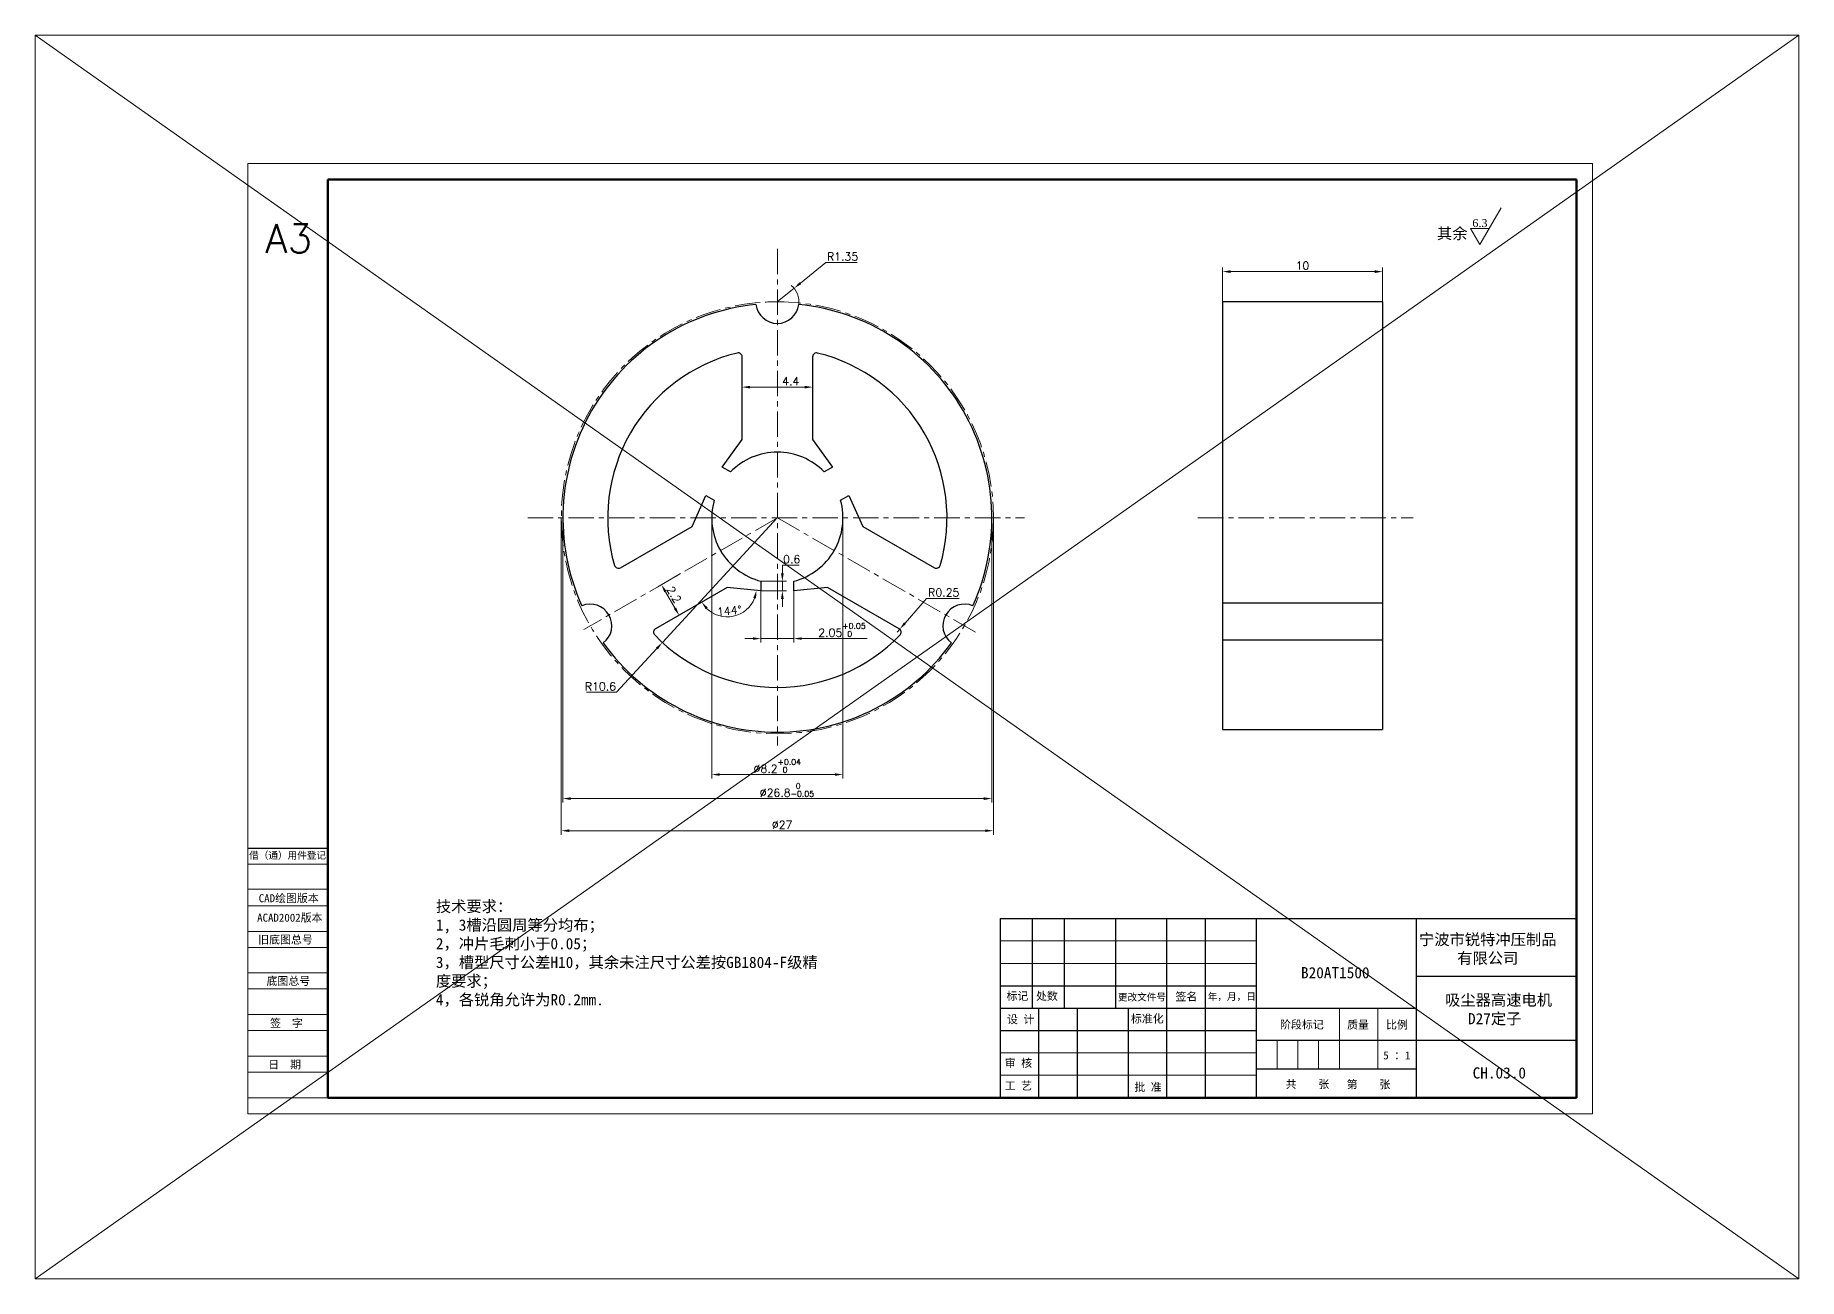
# Model space of a CAD drawing. Header units: millimetres. Extents: x 2881 to 4175, y 614 to 1739.
# Drawn here: x 3169.8 to 3280, y 1119 to 1196.7 of the extents above; entities that cross this region are included whole.
import ezdxf

# ---------------------------------------------------------------- set-up
doc = ezdxf.new("R2010")
doc.units = ezdxf.units.MM
doc.linetypes.add('CENTER', pattern=[50.8, 31.75, -6.35, 6.35, -6.35])
for name, color, linetype, lineweight in [('中心线', 1, 'CENTER', 9), ('实线', 7, 'Continuous', 25), ('尺寸标注', 2, 'Continuous', 9), ('引导线', 6, 'Continuous', 9), ('文本', 3, 'Continuous', 15), ('粗实线', 9, 'Continuous', 50)]:
    doc.layers.add(name, color=color, linetype=linetype, lineweight=lineweight)
doc.styles.add('st', font='txt.shx')
doc.styles.get("Standard").update_dxf_attribs({"font": 'simfang.ttf'})
doc.dimstyles.new('st0.2', dxfattribs={"dimscale": 0.2, "dimtxt": 2.5, "dimasz": 2.5, "dimexe": 1.25, "dimexo": 0, "dimtad": 1, "dimtoh": 1, "dimdec": 3, "dimdsep": 46, "dimtxsty": 'st', "dimcen": 0, "dimclrd": 256, "dimclre": 256, "dimclrt": 256, "dimadec": 4, "dimazin": 2, "dimtfac": 1, "dimtdec": 3, "dimtmove": 0, "dimatfit": 1, "dimfxl": 1, "dimlwd": -1, "dimlwe": -1, "dimarcsym": 0})

# ---------------------------------------------------------------- blocks, each defined once
blk = doc.blocks.new('*D48')
at = {"layer": 'Defpoints', "color": 0, "ltscale": 0.2, "transparency": 16777216}
for p in [(3202.76, 1166.52), (3229.56, 1166.52), (3229.56, 1148.97)]:
    blk.add_point(p, dxfattribs=at)
at = {"layer": '尺寸标注', "ltscale": 0.2, "transparency": 16777216}
for p, q in [((3202.76, 1166.52), (3202.76, 1148.72)), ((3229.56, 1166.52), (3229.56, 1148.72)), ((3203.26, 1148.97), (3229.06, 1148.97))]:
    blk.add_line(p, q, dxfattribs=at)
for points in [[(3203.26, 1149.05), (3203.26, 1148.88), (3202.76, 1148.97)], [(3229.06, 1149.05), (3229.06, 1148.88), (3229.56, 1148.97)]]:
    blk.add_solid(points, dxfattribs=at)
at = {"layer": '尺寸标注', "ltscale": 0.2, "transparency": 16777216, "insert": (3216.76, 1149.51), "char_height": 0.5, "attachment_point": 5, "style": 'st'}
blk.add_mtext('%%c26.8{}{\\H0.71x;\\C3;\\S 0^ -0.05;}', dxfattribs=at)
blk = doc.blocks.new('*D49')
at = {"layer": 'Defpoints', "color": 0, "ltscale": 0.2, "transparency": 16777216}
for p in [(3202.66, 1166.52), (3229.66, 1166.52), (3229.66, 1146.96)]:
    blk.add_point(p, dxfattribs=at)
at = {"layer": '尺寸标注', "ltscale": 0.2, "transparency": 16777216}
for p, q in [((3202.66, 1166.52), (3202.66, 1146.71)), ((3229.66, 1166.52), (3229.66, 1146.71)), ((3203.16, 1146.96), (3229.16, 1146.96))]:
    blk.add_line(p, q, dxfattribs=at)
for points in [[(3203.16, 1147.04), (3203.16, 1146.88), (3202.66, 1146.96)], [(3229.16, 1147.04), (3229.16, 1146.88), (3229.66, 1146.96)]]:
    blk.add_solid(points, dxfattribs=at)
at = {"layer": '尺寸标注', "ltscale": 0.2, "transparency": 16777216, "insert": (3216.46, 1147.33), "char_height": 0.5, "attachment_point": 5, "style": 'st'}
blk.add_mtext('%%c27', dxfattribs=at)
blk = doc.blocks.new('*D50')
at = {"layer": 'Defpoints', "color": 0, "ltscale": 0.2, "transparency": 16777216}
for p in [(3216.16, 1180.02), (3217.21, 1180.87)]:
    blk.add_point(p, dxfattribs=at)
at = {"layer": '尺寸标注', "ltscale": 0.2, "transparency": 16777216}
for p, q in [((3217.6, 1181.19), (3219.2, 1182.48)), ((3219.2, 1182.48), (3221.16, 1182.48)), ((3216.16, 1180.02), (3217.21, 1180.87))]:
    blk.add_line(p, q, dxfattribs=at)
blk.add_arc((3216.16, 1180.02), 1.35, 352.8886, 49.6081, dxfattribs=at)
blk.add_solid([(3217.55, 1181.25), (3217.65, 1181.12), (3217.21, 1180.87)], dxfattribs=at)
at = {"layer": '尺寸标注', "ltscale": 0.2, "transparency": 16777216, "insert": (3220.24, 1182.85), "char_height": 0.5, "attachment_point": 5, "style": 'st'}
blk.add_mtext('R1.35', dxfattribs=at)
blk = doc.blocks.new('*D51')
at = {"layer": 'Defpoints', "color": 0, "ltscale": 0.2, "transparency": 16777216}
for p in [(3213.96, 1176.58), (3218.36, 1176.58), (3218.36, 1174.69)]:
    blk.add_point(p, dxfattribs=at)
at = {"layer": '尺寸标注', "ltscale": 0.2, "transparency": 16777216}
for p, q in [((3213.96, 1176.58), (3213.96, 1174.44)), ((3218.36, 1176.58), (3218.36, 1174.44)), ((3214.46, 1174.69), (3217.86, 1174.69))]:
    blk.add_line(p, q, dxfattribs=at)
for points in [[(3214.46, 1174.77), (3214.46, 1174.6), (3213.96, 1174.69)], [(3217.86, 1174.77), (3217.86, 1174.6), (3218.36, 1174.69)]]:
    blk.add_solid(points, dxfattribs=at)
at = {"layer": '尺寸标注', "ltscale": 0.2, "transparency": 16777216, "insert": (3217, 1175.06), "char_height": 0.5, "attachment_point": 5, "style": 'st'}
blk.add_mtext('4.4', dxfattribs=at)
blk = doc.blocks.new('*D52')
at = {"layer": 'Defpoints', "color": 0, "ltscale": 0.2, "transparency": 16777216}
for p in [(3216.16, 1166.52), (3208.98, 1158.73)]:
    blk.add_point(p, dxfattribs=at)
at = {"layer": '尺寸标注', "ltscale": 0.2, "transparency": 16777216}
for p, q in [((3216.16, 1166.52), (3208.98, 1158.73)), ((3208.64, 1158.36), (3206.11, 1155.61)), ((3206.11, 1155.61), (3204.23, 1155.61))]:
    blk.add_line(p, q, dxfattribs=at)
blk.add_solid([(3208.58, 1158.41), (3208.7, 1158.3), (3208.98, 1158.73)], dxfattribs=at)
at = {"layer": '尺寸标注', "ltscale": 0.2, "transparency": 16777216, "insert": (3205.11, 1155.98), "char_height": 0.5, "attachment_point": 5, "style": 'st'}
blk.add_mtext('R10.6', dxfattribs=at)
blk = doc.blocks.new('*D53')
at = {"layer": 'Defpoints', "color": 0, "ltscale": 0.2, "transparency": 16777216}
for p in [(3212.06, 1166.52), (3220.26, 1166.52), (3220.26, 1150.47)]:
    blk.add_point(p, dxfattribs=at)
at = {"layer": '尺寸标注', "ltscale": 0.2, "transparency": 16777216}
for p, q in [((3212.06, 1166.52), (3212.06, 1150.22)), ((3220.26, 1166.52), (3220.26, 1150.22)), ((3212.56, 1150.47), (3219.76, 1150.47))]:
    blk.add_line(p, q, dxfattribs=at)
for points in [[(3212.56, 1150.55), (3212.56, 1150.39), (3212.06, 1150.47)], [(3219.76, 1150.55), (3219.76, 1150.39), (3220.26, 1150.47)]]:
    blk.add_solid(points, dxfattribs=at)
at = {"layer": '尺寸标注', "ltscale": 0.2, "transparency": 16777216, "insert": (3216.16, 1151.01), "char_height": 0.5, "attachment_point": 5, "style": 'st'}
blk.add_mtext('%%c8.2{}{\\H0.71x;\\C3;\\S+0.04^  0;}', dxfattribs=at)
blk = doc.blocks.new('*D54')
at = {"layer": 'Defpoints', "color": 0, "ltscale": 0.2, "transparency": 16777216}
for p in [(3215.14, 1161.95), (3217.19, 1161.95), (3217.19, 1158.97)]:
    blk.add_point(p, dxfattribs=at)
at = {"layer": '尺寸标注', "ltscale": 0.2, "transparency": 16777216}
for p, q in [((3215.14, 1161.95), (3215.14, 1158.72)), ((3217.19, 1161.95), (3217.19, 1158.72)), ((3214.64, 1158.97), (3214.14, 1158.97)), ((3215.14, 1158.97), (3217.19, 1158.97)), ((3217.69, 1158.97), (3221.77, 1158.97))]:
    blk.add_line(p, q, dxfattribs=at)
for points in [[(3214.64, 1159.05), (3214.64, 1158.89), (3215.14, 1158.97)], [(3217.69, 1159.05), (3217.69, 1158.89), (3217.19, 1158.97)]]:
    blk.add_solid(points, dxfattribs=at)
at = {"layer": '尺寸标注', "ltscale": 0.2, "transparency": 16777216, "insert": (3220.2, 1159.51), "char_height": 0.5, "attachment_point": 5, "style": 'st'}
blk.add_mtext('2.05{}{\\H0.71x;\\C3;\\S+0.05^  0;}', dxfattribs=at)
blk = doc.blocks.new('*D55')
at = {"layer": 'Defpoints', "color": 0, "ltscale": 0.2, "transparency": 16777216}
for p in [(3215.14, 1162.55), (3215.14, 1161.95), (3216.48, 1161.95)]:
    blk.add_point(p, dxfattribs=at)
at = {"layer": '尺寸标注', "ltscale": 0.2, "transparency": 16777216}
for p, q in [((3216.48, 1163.05), (3216.48, 1163.55)), ((3216.48, 1163.55), (3217.52, 1163.55)), ((3215.14, 1162.55), (3216.73, 1162.55)), ((3216.48, 1161.95), (3216.48, 1162.55)), ((3215.14, 1161.95), (3216.73, 1161.95)), ((3216.48, 1161.45), (3216.48, 1160.95))]:
    blk.add_line(p, q, dxfattribs=at)
for points in [[(3216.39, 1163.05), (3216.56, 1163.05), (3216.48, 1162.55)], [(3216.39, 1161.45), (3216.56, 1161.45), (3216.48, 1161.95)]]:
    blk.add_solid(points, dxfattribs=at)
at = {"layer": '尺寸标注', "ltscale": 0.2, "transparency": 16777216, "insert": (3217.06, 1163.93), "char_height": 0.5, "attachment_point": 5, "style": 'st'}
blk.add_mtext('0.6', dxfattribs=at)
blk = doc.blocks.new('*D56')
at = {"layer": 'Defpoints', "color": 0, "ltscale": 0.2, "transparency": 16777216}
for p in [(3223.65, 1159.37), (3223.81, 1159.56)]:
    blk.add_point(p, dxfattribs=at)
at = {"layer": '尺寸标注', "ltscale": 0.2, "transparency": 16777216}
for p, q in [((3224.14, 1159.94), (3225.48, 1161.48)), ((3225.48, 1161.48), (3227.52, 1161.48)), ((3223.65, 1159.37), (3223.81, 1159.56))]:
    blk.add_line(p, q, dxfattribs=at)
blk.add_solid([(3224.08, 1159.99), (3224.2, 1159.88), (3223.81, 1159.56)], dxfattribs=at)
at = {"layer": '尺寸标注', "ltscale": 0.2, "transparency": 16777216, "insert": (3226.56, 1161.85), "char_height": 0.5, "attachment_point": 5, "style": 'st'}
blk.add_mtext('R0.25', dxfattribs=at)
blk = doc.blocks.new('*D57')
at = {"layer": 'Defpoints', "color": 0, "ltscale": 0.2, "transparency": 16777216}
for p in [(3213.03, 1162.17), (3213.03, 1162.17), (3215.14, 1161.95), (3214.12, 1160.68), (3208.56, 1159.59)]:
    blk.add_point(p, dxfattribs=at)
at = {"layer": '尺寸标注', "ltscale": 0.2, "transparency": 16777216}
blk.add_arc((3213.03, 1162.17), 1.84, 225.6025, 338.3975, dxfattribs=at)
for points in [[(3214.66, 1161.51), (3214.83, 1161.47), (3214.86, 1161.98)], [(3211.68, 1160.81), (3211.81, 1160.91), (3211.44, 1161.25)]]:
    blk.add_solid(points, dxfattribs=at)
at = {"layer": '尺寸标注', "ltscale": 0.2, "transparency": 16777216, "insert": (3213.16, 1160.71), "char_height": 0.5, "attachment_point": 5, "rotation": 4.8979, "style": 'st'}
blk.add_mtext('144°', dxfattribs=at)
blk = doc.blocks.new('*D58')
at = {"layer": 'Defpoints', "color": 0, "ltscale": 0.2, "transparency": 16777216}
for p in [(3210.12, 1163.03), (3210.02, 1160.43), (3211.22, 1161.13)]:
    blk.add_point(p, dxfattribs=at)
at = {"layer": '尺寸标注', "ltscale": 0.2, "transparency": 16777216}
for p, q in [((3210.12, 1163.03), (3208.7, 1162.21)), ((3209.17, 1161.9), (3209.77, 1160.86)), ((3211.22, 1161.13), (3209.8, 1160.31))]:
    blk.add_line(p, q, dxfattribs=at)
for points in [[(3209.24, 1161.95), (3209.1, 1161.86), (3208.92, 1162.34)], [(3209.84, 1160.91), (3209.7, 1160.82), (3210.02, 1160.43)]]:
    blk.add_solid(points, dxfattribs=at)
at = {"layer": '尺寸标注', "ltscale": 0.2, "transparency": 16777216, "insert": (3209.71, 1161.72), "char_height": 0.5, "attachment_point": 5, "rotation": 300, "style": 'st'}
blk.add_mtext('2.2', dxfattribs=at)
blk = doc.blocks.new('*D59')
at = {"layer": 'Defpoints', "color": 0, "ltscale": 0.2, "transparency": 16777216}
for p in [(3253.98, 1181.91), (3243.98, 1180.02), (3253.98, 1180.02)]:
    blk.add_point(p, dxfattribs=at)
at = {"layer": '尺寸标注', "ltscale": 0.2, "transparency": 16777216}
for p, q in [((3243.98, 1180.02), (3243.98, 1182.16)), ((3244.48, 1181.91), (3253.48, 1181.91)), ((3253.98, 1180.02), (3253.98, 1182.16))]:
    blk.add_line(p, q, dxfattribs=at)
for points in [[(3244.48, 1181.99), (3244.48, 1181.82), (3243.98, 1181.91)], [(3253.48, 1181.99), (3253.48, 1181.82), (3253.98, 1181.91)]]:
    blk.add_solid(points, dxfattribs=at)
at = {"layer": '尺寸标注', "ltscale": 0.2, "transparency": 16777216, "insert": (3248.97, 1182.28), "char_height": 0.5, "attachment_point": 5, "style": 'st'}
blk.add_mtext('10', dxfattribs=at)

msp = doc.modelspace()

# ---------------------------------------------------------------- linework, layer by layer
at = {"layer": '中心线', "ltscale": 0.05}
for p, q in [((3216.1645, 1183.3287), (3216.1645, 1152.2855)), ((3200.5697, 1166.5211), (3231.5971, 1166.5211)), ((3216.1645, 1166.5211), (3204.0826, 1159.5456)), ((3216.1645, 1166.5211), (3228.6243, 1159.3274)), ((3242.4395, 1166.5211), (3255.8931, 1166.5211))]:
    msp.add_line(p, q, dxfattribs=at)
at = {"layer": '中心线', "ltscale": 0.2}
msp.add_line((3215.5777, 1180.0211), (3216.5871, 1180.0211), dxfattribs=at)
at = {"layer": '中心线', "ltscale": 0.05}
msp.add_circle((3216.1645, 1166.5211), 13.5, dxfattribs=at)
at = {"layer": '实线'}
for p, q in [((3253.98, 1180.0211), (3243.98, 1180.0211)), ((3243.98, 1180.0211), (3243.98, 1161.1819)), ((3253.98, 1180.0211), (3253.98, 1161.1819)), ((3213.9645, 1171.4073), (3213.9645, 1176.5769)), ((3218.3645, 1176.5769), (3218.3645, 1171.4073)), ((3212.7195, 1169.6936), (3213.9645, 1171.4073)), ((3218.3645, 1171.4073), (3219.6096, 1169.6936)), ((3213.2391, 1169.3936), (3212.7195, 1169.6936)), ((3219.6096, 1169.6936), (3219.09, 1169.3936)), ((3210.8329, 1165.9832), (3211.6945, 1167.9183)), ((3211.6945, 1167.9183), (3212.2141, 1167.6183)), ((3220.115, 1167.6183), (3220.6346, 1167.9183)), ((3220.6346, 1167.9183), (3221.4962, 1165.9832)), ((3206.3559, 1163.3984), (3210.8329, 1165.9832)), ((3221.4962, 1165.9832), (3225.9732, 1163.3984)), ((3215.1395, 1162.5512), (3215.1395, 1161.9512)), ((3217.1895, 1161.9512), (3217.1895, 1162.5512)), ((3213.0329, 1162.1727), (3208.5559, 1159.5879)), ((3215.1395, 1161.9512), (3213.0329, 1162.1727)), ((3219.2962, 1162.1727), (3217.1895, 1161.9512)), ((3223.7732, 1159.5879), (3219.2962, 1162.1727)), ((3253.98, 1161.1819), (3243.98, 1161.1819)), ((3243.98, 1161.1819), (3243.98, 1158.8616)), ((3253.98, 1161.1819), (3253.98, 1158.8616)), ((3253.98, 1158.8616), (3243.98, 1158.8616)), ((3243.98, 1158.8616), (3243.98, 1153.2882)), ((3253.98, 1158.8616), (3253.98, 1153.2882)), ((3243.98, 1153.2882), (3253.98, 1153.2882)), ((3183.082, 1145.8701), (3188.082, 1145.8701)), ((3188.082, 1130.2701), (3188.082, 1141.4701)), ((3188.082, 1141.4701), (3188.082, 1130.2701)), ((3230.082, 1141.4701), (3266.082, 1141.4701)), ((3230.0857, 1141.4701), (3230.0857, 1130.2701)), ((3232.0857, 1141.4701), (3232.0857, 1135.8701)), ((3234.0857, 1141.4701), (3234.0857, 1135.8701)), ((3237.2857, 1141.4701), (3237.2857, 1135.8701)), ((3240.4857, 1141.4701), (3240.4857, 1130.2701)), ((3242.8857, 1141.4701), (3242.8857, 1130.2701)), ((3246.0857, 1141.4701), (3246.0857, 1130.2701)), ((3256.082, 1141.4701), (3256.082, 1130.2701)), ((3230.082, 1137.2701), (3246.0857, 1137.2701)), ((3256.082, 1137.8701), (3266.082, 1137.8701)), ((3230.082, 1135.8701), (3246.0857, 1135.8701)), ((3232.4857, 1135.8701), (3232.4857, 1130.2701)), ((3234.8857, 1135.8701), (3234.8857, 1130.2701)), ((3238.0857, 1135.8701), (3238.0857, 1130.2701)), ((3246.0857, 1135.8701), (3256.082, 1135.8701)), ((3230.082, 1134.4701), (3246.0857, 1134.4701)), ((3246.0857, 1133.8701), (3266.082, 1133.8701)), ((3246.0857, 1132.0701), (3256.082, 1132.0701)), ((3230.082, 1130.2701), (3266.082, 1130.2701))]:
    msp.add_line(p, q, dxfattribs=at)
for centre, radius, start, end in [((3216.1645, 1166.5211), 13.4, 95.737515, 204.262485), ((3216.1645, 1180.0211), 1.35, 187.111447, 352.888553), ((3216.1645, 1166.5211), 13.4, 335.737515, 84.262485), ((3216.1645, 1166.5211), 10.6, 103.692736, 196.307264), ((3213.7145, 1176.5769), 0.25, 0, 103.692736), ((3218.6145, 1176.5769), 0.25, 76.307264, 180), ((3216.1645, 1166.5211), 10.6, 343.692736, 76.307264), ((3216.1645, 1166.5211), 4.1, 44.477512, 135.522488), ((3216.1645, 1166.5211), 4.1, 164.477512, 255.522488), ((3216.1645, 1166.5211), 4.1, 284.477512, 15.522488), ((3206.2309, 1163.6149), 0.25, 196.307264, 300), ((3226.0982, 1163.6149), 0.25, 240, 343.692736), ((3204.4732, 1159.7711), 1.35, 307.111447, 112.888553), ((3227.8559, 1159.7711), 1.35, 67.111447, 232.888553), ((3208.6809, 1159.3714), 0.25, 120, 223.692736), ((3216.1645, 1166.5211), 10.6, 223.692736, 316.307264), ((3223.6482, 1159.3714), 0.25, 316.307264, 60), ((3216.1645, 1166.5211), 13.4, 215.737515, 324.262485)]:
    msp.add_arc(centre, radius, start, end, dxfattribs=at)
at = {"layer": '尺寸标注', "ltscale": 0.2}
for p, q in [((3169.8, 1196.6824), (3279.9758, 1196.6824)), ((3169.8, 1118.9545), (3169.8, 1196.6824)), ((3169.8, 1196.6824), (3279.9758, 1118.9545)), ((3279.9758, 1196.6824), (3169.8, 1118.9545)), ((3279.9758, 1196.6824), (3279.9758, 1118.9545)), ((3279.9758, 1118.9545), (3169.8, 1118.9545))]:
    msp.add_line(p, q, dxfattribs=at)
at = {"layer": '引导线'}
for p, q in [((3183.082, 1188.6701), (3267.082, 1188.6701)), ((3183.082, 1129.2701), (3183.082, 1188.6701)), ((3267.082, 1129.2701), (3267.082, 1188.6701)), ((3188.082, 1144.8701), (3183.082, 1144.8701)), ((3188.082, 1143.3022), (3183.082, 1143.3022)), ((3188.082, 1142.2701), (3183.082, 1142.2701)), ((3188.082, 1140.6701), (3183.082, 1140.6701)), ((3188.082, 1139.6701), (3183.082, 1139.6701)), ((3230.082, 1140.0701), (3246.0857, 1140.0701)), ((3230.082, 1138.6701), (3246.0857, 1138.6701)), ((3188.082, 1138.0701), (3183.082, 1138.0701)), ((3188.082, 1137.0701), (3183.082, 1137.0701)), ((3188.082, 1135.4701), (3183.082, 1135.4701)), ((3188.082, 1134.4701), (3183.082, 1134.4701)), ((3188.082, 1132.8701), (3183.082, 1132.8701)), ((3230.082, 1133.0701), (3246.0857, 1133.0701)), ((3188.082, 1131.8701), (3183.082, 1131.8701)), ((3230.082, 1131.6701), (3246.0857, 1131.6701)), ((3188.082, 1130.2701), (3183.082, 1130.2701)), ((3183.082, 1129.2701), (3267.082, 1129.2701))]:
    msp.add_line(p, q, dxfattribs=at)
at = {"layer": '文本'}
for p, q in [((3260.0544, 1183.5949), (3261.3846, 1185.8989)), ((3260.6363, 1184.6029), (3259.4724, 1184.6029)), ((3259.4724, 1184.6029), (3260.0544, 1183.5949))]:
    msp.add_line(p, q, dxfattribs=at)
at = {"layer": '文本', "ltscale": 0.2}
for p, q in [((3251.282, 1135.8701), (3251.282, 1132.0701)), ((3253.682, 1135.8701), (3253.682, 1132.0701)), ((3247.382, 1133.8701), (3247.382, 1132.0701)), ((3248.682, 1133.8701), (3248.682, 1132.0701)), ((3249.982, 1133.8701), (3249.982, 1132.0701))]:
    msp.add_line(p, q, dxfattribs=at)
at = {"layer": '粗实线'}
for p, q in [((3188.082, 1130.2701), (3188.082, 1187.6701)), ((3188.082, 1187.6701), (3266.082, 1187.6701)), ((3266.082, 1130.2701), (3266.082, 1187.6701)), ((3188.082, 1130.2701), (3266.082, 1130.2701))]:
    msp.add_line(p, q, dxfattribs=at)

# ---------------------------------------------------------------- texts
at = {"layer": '实线', "ltscale": 0.2, "insert": (3184.1703, 1184.8812), "char_height": 1.8, "width": 5, "attachment_point": 1, "style": 'st'}
msp.add_mtext('A3', dxfattribs=at)
at = {"layer": '实线', "char_height": 0.7, "attachment_point": 5}
for s, insert, width in [('宁波市锐特冲压制品\\P有限公司', (3260.5463, 1139.5417), 12.63596), ('B20AT1500', (3251.0205, 1138.0786), 7.8742), (' 吸尘器高速电机\\PD27定子', (3260.9819, 1135.7545), 12.63596), ('CH.03.0', (3261.2696, 1131.815), 9.2005)]:
    msp.add_mtext(s, dxfattribs=dict(at, insert=insert, width=width))
at = {"layer": '文本'}
for s, insert, char_height, width, attachment_point in [('其余', (3258.3281, 1183.8679), 0.7, 12.63596, 8), ('{\\fTimes New Roman|b0|i0|c0|p18;6.3}', (3259.5842, 1185.1919), 0.5, 2.92, 1), ('技术要求：\\P1, 3槽沿圆周等分均布；\\P2，冲片毛刺小于0.05；\\P3，槽型尺寸公差H10，其余未注尺寸公差按GB1804-F级精度要求；\\P4，各锐角允许为R0.2mm.\\P   ', (3194.8277, 1138.6804), 0.7, 23.880809, 4)]:
    msp.add_mtext(s, dxfattribs=dict(at, insert=insert, char_height=char_height, width=width, attachment_point=attachment_point))
at = {"layer": '文本', "ltscale": 0.2, "attachment_point": 5}
for s, insert, char_height, width in [('借（通）用件登记', (3185.5644, 1145.3913), 0.44, 10.22572), ('CAD绘图版本', (3185.6355, 1142.709), 0.5, 15.159404), ('ACAD2002版本', (3185.704, 1141.4948), 0.5, 11.701904), ('旧底图总号', (3185.4335, 1140.1221), 0.5, 13.237686), ('底图总号', (3185.6121, 1137.5356), 0.5, 2.90232), ('标记', (3231.1588, 1136.6018), 0.5, 2.90232), ('处数', (3233.0028, 1136.5975), 0.5, 2.90232), ('更改文件号', (3238.9422, 1136.5312), 0.44, 6.437633), ('签名', (3241.7152, 1136.5631), 0.5, 2.90232), ('年，月，日', (3244.5536, 1136.5588), 0.44, 2.90232), ('签  字', (3185.49, 1134.9035), 0.5, 2.90232), ('设 计', (3231.3633, 1135.1381), 0.5, 2.90232), ('标准化', (3239.2762, 1135.1836), 0.5, 2.90232), ('阶段标记', (3248.9373, 1134.8126), 0.5, 2.90232), ('质量', (3252.4399, 1134.801), 0.5, 2.90232), ('比例', (3254.8741, 1134.801), 0.5, 2.90232), ('日  期', (3185.3784, 1132.3159), 0.5, 2.90232), ('审 核', (3231.2267, 1132.41), 0.5, 2.90232), ('5 ：1', (3254.8714, 1132.9138), 0.5, 2.90232), ('工 艺', (3231.2187, 1131.0004), 0.5, 2.90232), ('批 准', (3239.3217, 1130.9072), 0.5, 2.90232), ('共    张', (3249.2834, 1131.0862), 0.5, 2.90232), ('第    张', (3253.0967, 1131.0682), 0.5, 2.90232)]:
    msp.add_mtext(s, dxfattribs=dict(at, insert=insert, char_height=char_height, width=width))

# ---------------------------------------------------------------- dimensions: what is measured, and where the dimension line sits
at = {"layer": '尺寸标注', "ltscale": 0.2}
for center, mpoint, picture, middle in [((3216.1645, 1180.0211), (3217.2137, 1180.8706), '*D50', (3220.2427, 1182.4798)), ((3216.1645, 1166.5211), (3208.9815, 1158.726), '*D52', (3205.1086, 1155.6083)), ((3223.6482, 1159.3714), (3223.8123, 1159.5599), '*D56', (3226.5637, 1161.4755))]:
    dim = msp.add_radius_dim(center=center, mpoint=mpoint, dimstyle='st0.2', dxfattribs=at)
    dim.commit()
    dim.dimension.update_dxf_attribs({"geometry": picture, "text_midpoint": middle, "dimtype": 164})
for base, p1, p2, picture, middle in [((3253.98, 1181.9072), (3243.98, 1180.0211), (3253.98, 1180.0211), '*D59', (3248.9712, 1181.9072)), ((3218.3645, 1174.6883), (3213.9645, 1176.5769), (3218.3645, 1176.5769), '*D51', (3216.9999, 1174.6883))]:
    dim = msp.add_linear_dim(base=base, p1=p1, p2=p2, dimstyle='st0.2', dxfattribs=at)
    dim.commit()
    dim.dimension.update_dxf_attribs({"geometry": picture, "text_midpoint": middle, "dimtype": 160})
dim = msp.add_linear_dim(base=(3229.6645, 1146.9599), p1=(3202.6645, 1166.5211), p2=(3229.6645, 1166.5211), text='%%c<>', dimstyle='st0.2', dxfattribs=at)
dim.commit()
dim.dimension.update_dxf_attribs({"geometry": '*D49', "text_midpoint": (3216.4589, 1146.9599), "dimtype": 160})
for base, p1, p2, text, override, picture, middle in [((3229.5645, 1148.9663), (3202.7645, 1166.5211), (3229.5645, 1166.5211), '%%c<>{}{\\H0.71x;\\C3;\\S 0^ -0.05;}', {"dimtp": 0, "dimtm": 0.05, "dimtdec": 3, "dimtzin": 8}, '*D48', (3216.7555, 1148.9663)), ((3220.2645, 1150.4711), (3212.0645, 1166.5211), (3220.2645, 1166.5211), '%%c<>{}{\\H0.71x;\\C3;\\S+0.04^  0;}', {"dimtp": 0.04, "dimtm": 0, "dimtdec": 3, "dimtzin": 8}, '*D53', (3216.1645, 1150.4711)), ((3217.1895, 1158.9695), (3215.1395, 1161.9512), (3217.1895, 1161.9512), '<>{}{\\H0.71x;\\C3;\\S+0.05^  0;}', {"dimtp": 0.05, "dimtm": 0, "dimtdec": 3, "dimtzin": 8}, '*D54', (3220.1996, 1158.9695))]:
    dim = msp.add_linear_dim(base=base, p1=p1, p2=p2, text=text, dimstyle='st0.2', override=override, dxfattribs=at)
    dim.commit()
    dim.dimension.update_dxf_attribs({"geometry": picture, "text_midpoint": middle, "dimtype": 160})
for base, p1, p2, angle, picture, middle, dimtype in [((3216.477, 1161.9512), (3215.1395, 1162.5512), (3215.1395, 1161.9512), 90, '*D55', (3217.0603, 1163.5512), 160), ((3210.0176, 1160.4318), (3210.1236, 1163.0333), (3211.2236, 1161.1281), 300, '*D58', (3209.3805, 1161.5353), 161)]:
    dim = msp.add_linear_dim(base=base, p1=p1, p2=p2, angle=angle, dimstyle='st0.2', dxfattribs=at)
    dim.commit()
    dim.dimension.update_dxf_attribs({"geometry": picture, "text_midpoint": middle, "dimtype": dimtype})
dim = msp.add_angular_dim_2l(base=(3214.115481, 1160.682626), line1=((3213.032905, 1162.172665), (3208.555924, 1159.587878)), line2=((3215.13954, 1161.951248), (3213.032905, 1162.172665)), dimstyle='st0.2', dxfattribs=at)
dim.commit()
dim.dimension.update_dxf_attribs({"geometry": '*D57', "text_midpoint": (3213.190156, 1160.337601), "dimtype": 162})

doc.saveas('drawing.dxf')
